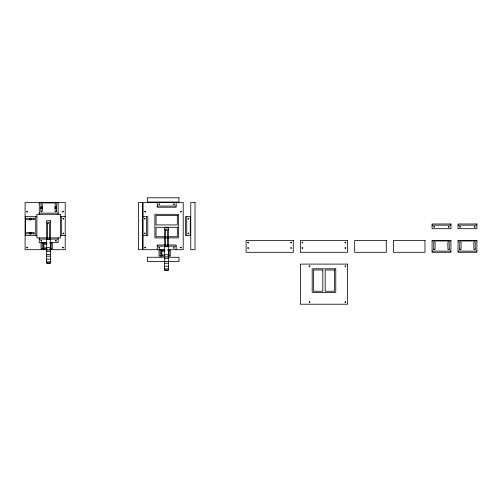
<?xml version="1.0" encoding="UTF-8"?>
<svg xmlns="http://www.w3.org/2000/svg" width="502" height="502" viewBox="0 0 502 502"><rect width="100%" height="100%" fill="white"/><g stroke="black" fill="none" stroke-linecap="round" stroke-linejoin="round"><path stroke-width="0.75" d="M34.28 219.205L34.305 219.023A0.709 0.709 0 0 0 33.596 218.314L27.221 218.314A0.709 0.709 0 0 0 26.518 219.023A0.709 0.709 0 0 0 27.221 219.732L33.596 219.732A0.709 0.709 0 0 0 34.305 219.023M55.069 206.755L55.069 204.628A0.709 0.709 0 0 1 55.778 203.919A0.709 0.709 0 0 1 56.488 204.628L56.393 211.355M449.29 248.992A0.709 0.709 0 0 1 448.581 249.701A0.709 0.709 0 0 1 447.872 248.992L447.872 242.623A0.709 0.709 0 0 1 448.581 241.914A0.709 0.709 0 0 1 449.29 242.623L449.196 249.35M475.25 248.992A0.709 0.709 0 0 1 474.541 249.701A0.709 0.709 0 0 1 473.832 248.992L473.832 242.623A0.709 0.709 0 0 1 474.541 241.914A0.709 0.709 0 0 1 475.25 242.623L475.156 249.35M31.03 219.023L30.898 219.437M30.886 233.455L30.873 233.003M30.929 233.38L30.898 232.765L30.898 233.599M42.193 208.142L41.835 208.399M30.741 219.594L29.907 219.594M33.948 233.794L27.221 233.888A0.709 0.709 0 0 1 26.518 233.185A0.709 0.709 0 0 1 27.221 232.476L33.596 232.476A0.709 0.709 0 0 1 34.305 233.185A0.709 0.709 0 0 1 33.596 233.888M41.402 207.056L41.835 207.056M55.559 207.056L55.998 207.056M42.325 206.755L42.325 204.628A0.709 0.709 0 0 0 41.622 203.919A0.709 0.709 0 0 0 40.913 204.628L40.913 210.997A0.709 0.709 0 0 0 41.622 211.706L41.804 211.681M434.425 249.701A0.709 0.709 0 0 0 435.127 248.992L435.127 242.623A0.709 0.709 0 0 0 434.425 241.914A0.709 0.709 0 0 0 433.715 242.623L433.715 248.992A0.709 0.709 0 0 0 434.425 249.701L434.606 249.676M460.378 249.701A0.709 0.709 0 0 0 461.087 248.992L461.087 242.623A0.709 0.709 0 0 0 460.378 241.914A0.709 0.709 0 0 0 459.675 242.623L459.675 248.992A0.709 0.709 0 0 0 460.378 249.701L460.566 249.676M39.256 202.977L58.138 202.977M157.251 206.046L176.133 206.046M39.256 213.124L58.138 213.124M25.1 216.663L36.897 216.663M60.497 216.663L65.216 216.663M143.095 216.663L147.814 216.663L147.814 235.545L143.095 235.545M46.667 222.229L50.376 222.229M432.065 225.16L450.94 225.16M458.019 225.16L476.9 225.16M164.662 229.307L168.371 229.307M25.1 235.545L36.897 235.545M60.497 235.545L65.216 235.545M39.256 239.084L58.138 239.084M432.065 240.973L450.94 240.973M458.019 240.973L476.9 240.973M46.811 242.623L39.256 242.623L39.256 237.904M49.83 242.623L58.138 242.623L58.138 237.904M47.044 243.093L41.051 243.093L41.051 248.992L47.044 248.992M49.629 243.093L52.283 243.093L52.283 248.992L49.629 248.992M43.862 244.154L46.667 244.154M157.251 246.162L176.133 246.162M46.667 247.662L50.376 247.662M43.862 247.932L46.667 247.932M47.088 249.701L25.1 249.701L25.1 202.507L65.216 202.507L65.216 249.701L49.786 249.701M164.807 249.701L143.095 249.701L143.095 202.507L183.211 202.507L183.211 249.701L167.781 249.701M46.667 249.921L50.376 249.921M165.039 250.172L159.046 250.172L159.046 256.076L165.039 256.076M167.624 250.172L170.278 250.172L170.278 256.076L167.624 256.076M432.065 251.119L450.94 251.119M458.019 251.119L476.9 251.119M161.857 251.238L164.662 251.238M46.667 251.602L50.376 251.602M46.667 254.37L50.376 254.37M164.662 254.74L168.371 254.74M161.857 255.01L164.662 255.01M46.667 256.189L50.376 256.189M164.662 256.999L168.371 256.999M165.083 257.256L147.343 257.256L147.343 261.504L165.083 261.504M168.164 257.256L178.963 257.256L178.963 261.504L168.164 261.504M164.662 258.681L168.371 258.681M46.667 259.114L50.376 259.114M164.662 261.448L168.371 261.448M46.667 261.831L50.376 261.831M46.667 262.929L50.376 262.929M164.662 263.268L168.371 263.268M164.662 266.192L168.371 266.192M164.662 268.909L168.371 268.909M164.662 270.007L168.371 270.007M55.596 211.681L55.778 211.706A0.709 0.709 0 0 0 56.488 210.997M33.596 218.314L33.948 218.408M55.559 208.399L55.207 208.142M459.769 249.35L459.675 248.992M433.81 249.35L433.715 248.992M41.007 211.355L40.913 210.997M186.75 216.663L186.75 235.545M176.133 202.507L176.133 207.226L157.251 207.226L157.251 202.507M176.133 249.701L176.133 244.982L157.251 244.982L157.251 249.701M169.099 250.172L169.099 256.076M168.603 252.18L168.603 254.068M161.857 250.172L161.857 256.076M161.242 252.18L161.242 254.068M160.226 250.172L160.226 256.076M146.634 216.663L146.634 235.545M61.677 216.663L61.677 235.545M58.138 202.507L58.138 214.304M55.069 208.167L55.069 210.997A0.709 0.709 0 0 0 55.778 211.706M51.104 243.093L51.104 248.992M50.608 245.101L50.608 246.99M43.862 243.093L43.862 248.992M43.247 245.101L43.247 246.99M42.325 208.167L42.325 210.997A0.709 0.709 0 0 1 41.622 211.706M42.231 243.093L42.231 248.992M39.256 202.507L39.256 214.304M35.717 216.663L35.717 235.545M25.571 216.663L25.571 235.545M26.769 211.587C27.346 213.388 28.168 210.313 26.769 211.587M26.769 247.455C27.346 249.256 28.168 246.187 26.769 247.455M40.926 240.728C41.503 242.535 42.331 239.46 40.926 240.728M47.577 223.566L47.558 238.939A0.772 0.772 0 0 0 48.33 239.711L49.196 239.636L49.485 239.134L49.485 223.829A0.709 0.709 0 0 0 48.776 223.114L47.577 223.566M55.559 240.728C56.136 242.535 56.958 239.46 55.559 240.728M62.637 211.587C63.214 213.388 64.043 210.313 62.637 211.587M62.995 218.665C63.572 220.466 64.394 217.391 62.995 218.665M62.995 233.298C63.572 235.099 64.394 232.024 62.995 233.298M62.637 247.455C63.214 249.256 64.043 246.187 62.637 247.455M144.764 211.587C145.342 213.388 146.164 210.313 144.764 211.587M144.407 218.665C144.984 220.466 145.812 217.391 144.407 218.665M144.407 233.298C144.984 235.099 145.812 232.024 144.407 233.298M144.764 247.455C145.342 249.256 146.164 246.187 144.764 247.455M158.921 204.151C159.498 205.952 160.326 202.877 158.921 204.151M158.921 247.812C159.498 249.613 160.326 246.538 158.921 247.812M165.572 230.644L165.553 246.018A0.772 0.772 0 0 0 166.325 246.796L167.191 246.714L167.48 246.218L167.48 230.907A0.709 0.709 0 0 0 166.771 230.198L165.572 230.644M173.554 204.151C174.131 205.952 174.953 202.877 173.554 204.151M173.554 247.812C174.131 249.613 174.953 246.538 173.554 247.812M180.632 211.587C181.209 213.388 182.031 210.313 180.632 211.587M180.632 247.455C181.209 249.256 182.031 246.187 180.632 247.455M188.068 218.665C188.645 220.466 189.467 217.391 188.068 218.665M188.068 233.298C188.645 235.099 189.467 232.024 188.068 233.298M247.768 242.497C248.352 244.305 249.174 241.23 247.768 242.497M247.768 247.925C248.352 249.732 249.174 246.658 247.768 247.925M290.721 242.497C291.298 244.305 292.12 241.23 290.721 242.497M290.721 247.925C291.298 249.732 292.12 246.658 290.721 247.925M302.047 242.497C302.624 244.305 303.453 241.23 302.047 242.497M302.047 247.925C302.624 249.732 303.453 246.658 302.047 247.925M309.125 266.098C309.709 267.899 310.531 264.83 309.125 266.098M309.125 301.972C309.709 303.773 310.531 300.698 309.125 301.972M344.999 242.497C345.577 244.305 346.399 241.23 344.999 242.497M344.999 247.925C345.577 249.732 346.399 246.658 344.999 247.925M344.999 266.098C345.577 267.899 346.399 264.83 344.999 266.098M344.999 301.972C345.577 303.773 346.399 300.698 344.999 301.972M433.728 226.81C434.305 228.611 435.134 225.536 433.728 226.81M448.361 226.81C448.939 228.611 449.761 225.536 448.361 226.81M459.688 226.81C460.265 228.611 461.093 225.536 459.688 226.81M474.321 226.81C474.898 228.611 475.72 225.536 474.321 226.81M29.982 218.433L29.643 219.023L29.982 219.612L30.666 219.612L31.005 219.023L30.666 218.433L29.982 218.433M29.982 232.595L29.643 233.185L29.982 233.775L30.666 233.775L31.005 233.185L30.666 232.595L29.982 232.595M41.622 207.044L41.032 207.389L41.032 208.066L41.622 208.405L42.212 208.066L42.212 207.389L41.622 207.044M55.778 207.044L55.189 207.389L55.189 208.066L55.778 208.405L56.368 208.066L56.368 207.389L55.778 207.044M178.963 197.782L147.343 197.782L147.343 202.03L178.963 202.03L178.963 197.782M142.624 202.507L138.376 202.507L138.376 249.701L142.624 249.701L142.624 202.507M195.014 202.507L190.766 202.507L190.766 249.701L195.014 249.701L195.014 202.507M60.497 214.304L36.897 214.304L36.897 237.904L60.497 237.904L60.497 214.304M178.492 214.304L154.892 214.304L154.892 237.904L178.492 237.904L178.492 214.304M177.313 215.483L156.072 215.483L156.072 224.921L177.313 224.921L177.313 215.483M190.289 216.663L185.571 216.663L185.571 235.545L190.289 235.545L190.289 216.663M50.376 220.698L46.667 220.698L46.667 263.293L50.376 263.293L50.376 220.698M450.94 223.98L432.065 223.98L432.065 228.699L450.94 228.699L450.94 223.98M476.9 223.98L458.019 223.98L458.019 228.699L476.9 228.699L476.9 223.98M177.313 227.28L156.072 227.28L156.072 236.724L177.313 236.724L177.313 227.28M168.371 227.776L164.662 227.776L164.662 270.377L168.371 270.377L168.371 227.776M293.3 240.496L246.105 240.496L246.105 252.299L293.3 252.299L293.3 240.496M347.579 240.496L300.378 240.496L300.378 252.299L347.579 252.299L347.579 240.496M386.283 240.496L354.657 240.496L354.657 252.299L386.283 252.299L386.283 240.496M424.981 240.496L393.361 240.496L393.361 252.299L424.981 252.299L424.981 240.496M450.94 240.496L432.065 240.496L432.065 252.299L450.94 252.299L450.94 240.496M476.9 240.496L458.019 240.496L458.019 252.299L476.9 252.299L476.9 240.496M347.579 264.096L300.378 264.096L300.378 304.218L347.579 304.218L347.579 264.096M335.782 268.815L312.181 268.815L312.181 292.415L335.782 292.415L335.782 268.815M322.799 269.994L313.361 269.994L313.361 291.235L322.799 291.235L322.799 269.994M334.602 269.994L325.158 269.994L325.158 291.235L334.602 291.235L334.602 269.994M29.737 233.769A0.828 0.828 0 0 0 31.118 233.399A0.828 0.828 0 0 0 30.107 232.382A0.828 0.828 0 0 0 29.737 233.769M29.737 219.606A0.828 0.828 0 0 0 31.118 219.236A0.828 0.828 0 0 0 30.107 218.226A0.828 0.828 0 0 0 29.737 219.606M41.032 208.311A0.828 0.828 0 0 0 42.419 207.941A0.828 0.828 0 0 0 41.402 206.931A0.828 0.828 0 0 0 41.032 208.311M55.195 208.311A0.828 0.828 0 0 0 56.575 207.941A0.828 0.828 0 0 0 55.565 206.931A0.828 0.828 0 0 0 55.195 208.311"/></g></svg>
